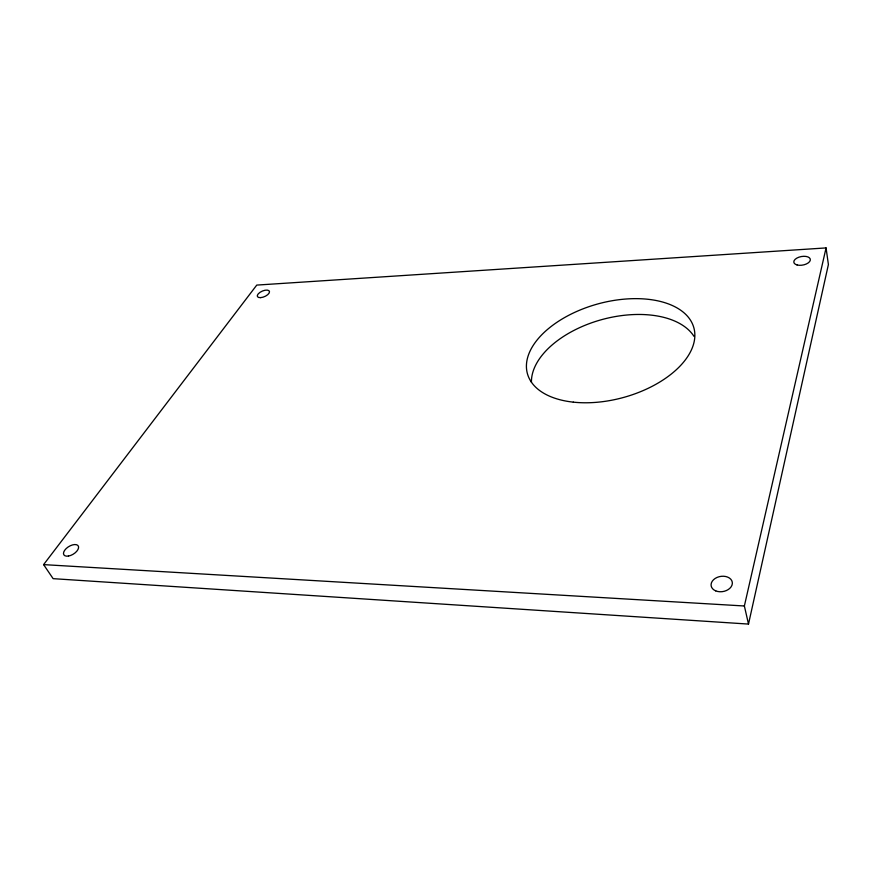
<?xml version="1.0" encoding="UTF-8"?>
<svg xmlns="http://www.w3.org/2000/svg" width="872" height="872" viewBox="0 0 872 872"><rect width="100%" height="100%" fill="white"/><g stroke="black" fill="none" stroke-linecap="round" stroke-linejoin="round"><path stroke-width="1.31" d="M748.503 624.08L828.4 264.543L826.067 247.921L256.76 285.09L43.6 564.62L53.127 578.659L748.503 624.08L744.372 605.986L826.067 247.921M43.6 564.62L744.372 605.986M531.44 382.339A85.543 48.952 -15.2 0 1 600.655 319.926A85.543 48.952 -15.2 0 1 693.97 336.341M68.474 556.053A8.469 4.415 -31.7 0 0 78.491 546.45A8.469 4.415 -31.7 0 0 66.163 548.575A8.469 4.415 -31.7 0 0 68.474 556.053M260.597 297.635A6.54 2.976 -23.6 0 0 269.502 291.684A6.54 2.976 -23.6 0 0 260.085 292.284A6.54 2.976 -23.6 0 0 260.597 297.635M797.041 264.946A8.36 4.316 -10.4 0 0 810.273 260.281A8.36 4.316 -10.4 0 0 798.916 257.185A8.36 4.316 -10.4 0 0 797.041 264.946M715.727 590.878A10.726 7.674 -9.7 0 0 732.327 583.695A10.726 7.674 -9.7 0 0 717.067 577.428A10.726 7.674 -9.7 0 0 715.727 590.878M573.307 402.145A86.328 48.494 -15.4 0 0 694.679 332.058A86.328 48.494 -15.4 0 0 563.879 317.975A86.328 48.494 -15.4 0 0 573.307 402.145"/></g></svg>
